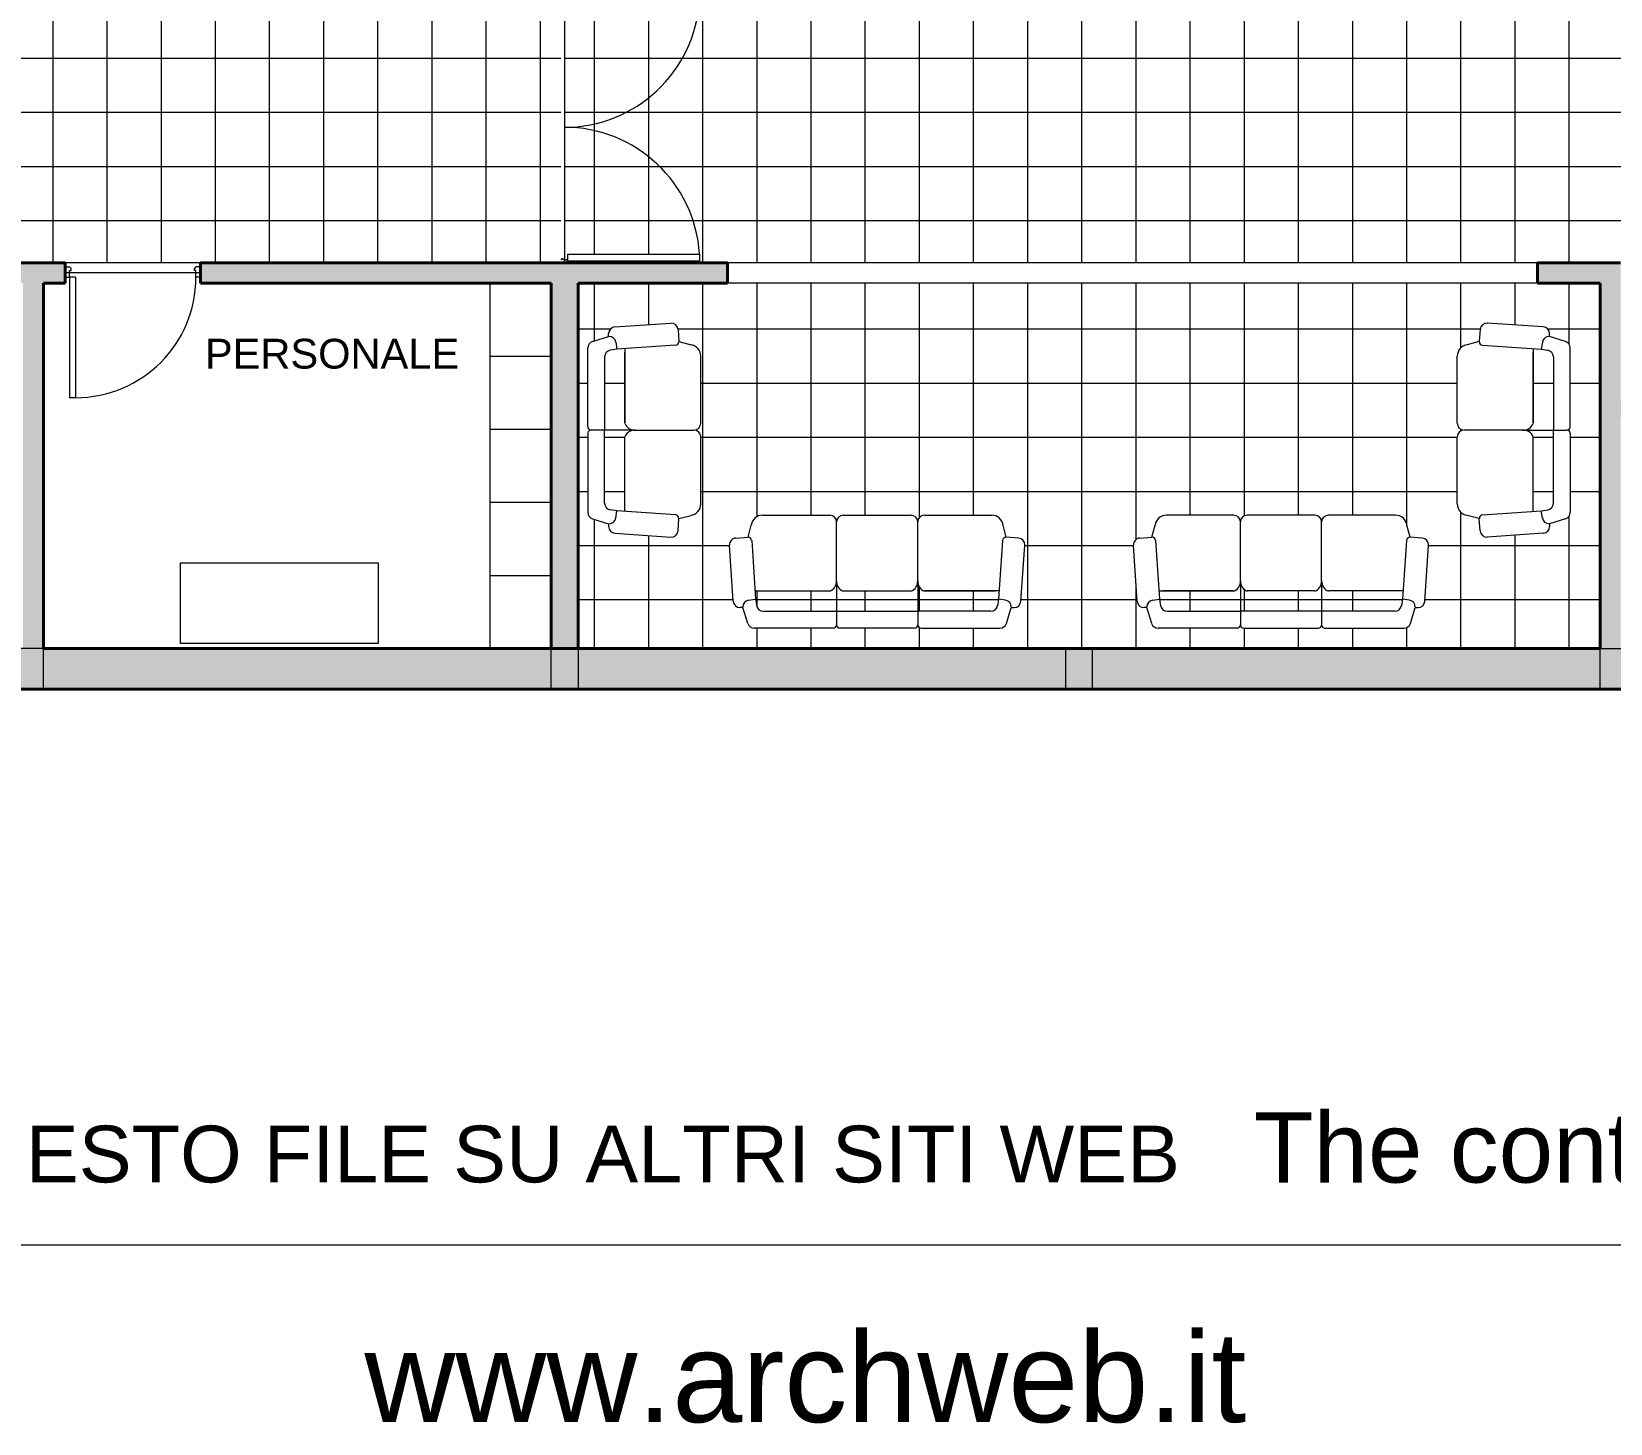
# Model space of a CAD drawing. Header units: millimetres. Extents: x 302.6 to 349.1, y 166.4 to 192.5.
# Drawn here: x 320.04 to 331.7, y 167.87 to 178.15 of the extents above; entities that cross this region are included whole.
import ezdxf

# ---------------------------------------------------------------- set-up
doc = ezdxf.new("R2010")
doc.units = ezdxf.units.MM
for name, color, linetype, lineweight in [('ARREDI attrezzature - furniture', 175, 'Continuous', 9), ('MURATURA sezioni - section wall', 7, 'Continuous', 40), ('PAVIMENTAZIONE - flooring', 250, 'Continuous', 5), ('PILASTRI struttura - structure', 7, 'Continuous', 13), ('PORTE  - doors', 252, 'Continuous', 5), ('PROIEZIONI finissime - fine lines', 251, 'Continuous', 9), ('www.archweb.it - All rights reserved', 2, 'Continuous', 5)]:
    doc.layers.add(name, color=color, linetype=linetype, lineweight=lineweight)
doc.layers.add('MURATURA tratteggi - hatch wall', color=253, linetype='Continuous', true_color=0xa1a1a1)
doc.layers.add('SCRITTE - txt', color=252, linetype='Continuous')
doc.styles.get("Standard").update_dxf_attribs({"font": 'arial.ttf'})
pattern_1 = [(90, (94.9972, 11.9578), (-0.4, 0), []), (180, (94.9972, 11.9578), (0, -0.4), [])]

msp = doc.modelspace()

# ---------------------------------------------------------------- hatches: boundary and pattern name
at = {"layer": 'MURATURA tratteggi - hatch wall'}
h = msp.add_hatch(color=256, dxfattribs=at)
h.dxf.hatch_style = 1
h.paths.add_polyline_path([(303.026, 186.835), (302.726, 186.835), (302.726, 178.747), (303.026, 178.747), (303.026, 179.797), (304.576, 179.797), (304.576, 179.947), (303.026, 179.947), (303.026, 181.947), (306.226, 181.947), (306.226, 182.097), (303.026, 182.097)])
h.paths.add_polyline_path([(304.376, 187.135), (303.026, 187.135), (303.026, 186.835), (304.376, 186.835)])
h.paths.add_polyline_path([(307.226, 187.135), (305.876, 187.135), (305.876, 186.835), (307.226, 186.835)])
h.paths.add_polyline_path([(308.539, 187.135), (307.426, 187.135), (307.426, 186.835), (308.539, 186.835)])
h.paths.add_polyline_path([(307.376, 186.835), (307.226, 186.835), (307.226, 178.747), (307.376, 178.747)])
h.paths.add_polyline_path([(314.576, 182.097), (311.351, 182.097), (311.351, 186.835), (311.201, 186.835), (311.201, 182.097), (308.376, 182.097), (308.376, 181.947), (311.201, 181.947), (311.201, 179.947), (309.651, 179.947), (309.651, 179.797), (311.201, 179.797), (311.201, 178.747), (311.351, 178.747), (311.351, 179.797), (312.901, 179.797), (312.901, 179.947), (311.351, 179.947), (311.351, 181.947), (314.576, 181.947)])
h.paths.add_polyline_path([(306.226, 178.597), (304.576, 178.597), (304.576, 179.097), (304.426, 179.097), (304.426, 178.597), (303.026, 178.597), (303.026, 178.447), (306.226, 178.447)])
h.paths.add_polyline_path([(305.026, 176.447), (304.726, 176.447), (304.726, 175.397), (302.726, 175.397), (302.726, 173.597), (303.026, 173.597), (303.026, 175.097), (304.876, 175.097), (304.876, 174.897), (305.026, 174.897), (305.026, 175.097)])
h.paths.add_polyline_path([(307.226, 173.597), (305.026, 173.597), (305.026, 173.997), (304.876, 173.997), (304.876, 173.597), (303.026, 173.597), (303.026, 173.297), (307.226, 173.297)])
h.paths.add_polyline_path([(314.426, 176.447), (306.726, 176.447), (306.726, 176.297), (311.176, 176.297), (311.176, 173.597), (311.326, 173.597), (311.326, 176.297), (314.426, 176.297)])
h.paths.add_polyline_path([(320.286, 176.447), (320.126, 176.447), (315.576, 176.447), (315.576, 176.297), (319.976, 176.297), (319.976, 173.597), (320.126, 173.597), (320.126, 176.297), (320.286, 176.297)])
h.paths.add_polyline_path([(325.18, 176.447), (321.286, 176.447), (321.286, 176.297), (323.876, 176.297), (323.876, 173.597), (324.076, 173.597), (324.076, 176.297), (325.18, 176.297)])
h.paths.add_polyline_path([(311.176, 173.597), (307.426, 173.597), (307.426, 173.297), (311.176, 173.297)])
h.paths.add_polyline_path([(315.551, 173.597), (314.426, 173.597), (314.426, 175.297), (314.426, 175.447), (314.276, 175.447), (314.276, 173.597), (311.376, 173.597), (311.376, 173.297), (315.551, 173.297)])
h.paths.add_polyline_path([(315.726, 175.447), (315.12, 175.447), (315.12, 175.297), (315.576, 175.297), (315.576, 173.597), (315.726, 173.597)])
h.paths.add_polyline_path([(319.926, 173.597), (315.751, 173.597), (315.751, 173.297), (319.926, 173.297)])
h.paths.add_polyline_path([(323.876, 173.597), (320.126, 173.597), (320.126, 173.297), (323.876, 173.297)])
h.paths.add_polyline_path([(327.676, 173.597), (324.076, 173.597), (324.076, 173.297), (327.676, 173.297)])
h.paths.add_polyline_path([(331.626, 173.597), (327.876, 173.597), (327.876, 173.297), (331.626, 173.297)])
h.paths.add_polyline_path([(336.001, 173.597), (331.826, 173.597), (331.826, 173.297), (336.001, 173.297)])
h.paths.add_polyline_path([(340.376, 173.597), (336.201, 173.597), (336.201, 173.297), (340.376, 173.297)])
h.paths.add_polyline_path([(339.225, 176.447), (332.978, 176.447), (332.978, 176.297), (336.026, 176.297), (336.026, 173.597), (336.176, 173.597), (336.176, 176.297), (339.225, 176.297)])
h.paths.add_polyline_path([(331.776, 176.447), (331.163, 176.447), (331.163, 176.297), (331.626, 176.297), (331.626, 175.447), (331.626, 173.597), (331.776, 173.597), (331.776, 175.297), (333.628, 175.297), (333.628, 175.447), (331.776, 175.447)])
h.paths.add_polyline_path([(311.176, 187.135), (310.039, 187.135), (310.039, 186.835), (311.176, 186.835)])
h.paths.add_polyline_path([(312.714, 187.135), (311.376, 187.135), (311.376, 186.835), (312.714, 186.835)])
h.paths.add_polyline_path([(315.551, 187.135), (314.214, 187.135), (314.214, 186.835), (315.551, 186.835)])
h.paths.add_polyline_path([(317.089, 187.135), (315.751, 187.135), (315.751, 186.835), (317.089, 186.835)])
h.paths.add_polyline_path([(319.926, 187.135), (318.589, 187.135), (318.589, 186.835), (319.926, 186.835)])
h.paths.add_polyline_path([(321.264, 187.135), (320.126, 187.135), (320.126, 186.835), (321.264, 186.835)])
h.paths.add_polyline_path([(323.876, 187.135), (322.764, 187.135), (322.764, 186.835), (323.876, 186.835)])
h.paths.add_polyline_path([(325.126, 187.135), (324.076, 187.135), (324.076, 186.835), (325.126, 186.835)])
h.paths.add_polyline_path([(327.676, 187.135), (326.626, 187.135), (326.626, 186.835), (327.676, 186.835)])
h.paths.add_polyline_path([(329.001, 187.135), (327.876, 187.135), (327.876, 186.835), (329.001, 186.835)])
h.paths.add_polyline_path([(336.001, 187.135), (334.664, 187.135), (334.664, 186.835), (336.001, 186.835)])
h.paths.add_polyline_path([(331.626, 187.135), (330.501, 187.135), (330.501, 186.835), (331.626, 186.835)])
h.paths.add_polyline_path([(333.164, 187.135), (331.826, 187.135), (331.826, 186.835), (333.164, 186.835)])
h.paths.add_polyline_path([(337.539, 187.135), (336.201, 187.135), (336.201, 186.835), (337.539, 186.835)])
h.paths.add_polyline_path([(340.376, 187.135), (339.039, 187.135), (339.039, 186.835), (340.376, 186.835)])
h.paths.add_polyline_path([(341.701, 187.135), (340.576, 187.135), (340.576, 186.835), (341.701, 186.835)])
h.paths.add_polyline_path([(344.326, 187.135), (343.201, 187.135), (343.201, 186.835), (344.326, 186.835)])
h.paths.add_polyline_path([(348.726, 187.135), (344.526, 187.135), (344.526, 186.835), (348.726, 186.835)])
h.paths.add_polyline_path([(349.026, 186.835), (348.726, 186.835), (348.726, 178.747), (349.026, 178.747)])
h.paths.add_polyline_path([(348.726, 178.747), (346.726, 178.747), (346.726, 178.447), (348.726, 178.447)])
h.paths.add_polyline_path([(347.026, 176.447), (346.726, 176.447), (346.726, 174.897), (346.876, 174.897), (346.876, 175.097), (348.726, 175.097), (348.726, 173.597), (349.026, 173.597), (349.026, 175.397), (347.026, 175.397)])
h.paths.add_polyline_path([(348.726, 173.597), (346.876, 173.597), (346.876, 173.997), (346.726, 173.997), (346.726, 173.597), (344.526, 173.597), (344.526, 173.297), (348.726, 173.297)])
h.paths.add_polyline_path([(344.326, 173.597), (340.576, 173.597), (340.576, 173.297), (344.326, 173.297)])
h.paths.add_polyline_path([(340.576, 176.297), (345.026, 176.297), (345.026, 176.447), (340.426, 176.447), (340.426, 175.447), (338.575, 175.447), (338.575, 175.297), (340.426, 175.297), (340.426, 173.597), (340.576, 173.597)])
h.paths.add_polyline_path([(311.176, 178.597), (309.801, 178.597), (309.801, 179.097), (309.651, 179.097), (309.651, 178.597), (308.426, 178.597), (308.426, 178.447), (311.176, 178.447)])
h.paths.add_polyline_path([(314.551, 178.597), (312.901, 178.597), (312.901, 179.097), (312.751, 179.097), (312.751, 178.597), (311.376, 178.597), (311.376, 178.447), (314.551, 178.447)])
h.paths.add_polyline_path([(315.726, 186.835), (315.576, 186.835), (315.576, 178.747), (315.726, 178.747)])
h.paths.add_polyline_path([(322.926, 182.097), (320.101, 182.097), (320.101, 186.835), (319.951, 186.835), (319.951, 182.097), (316.726, 182.097), (316.726, 181.947), (319.951, 181.947), (319.951, 179.947), (318.401, 179.947), (318.401, 179.797), (319.951, 179.797), (319.951, 178.747), (320.101, 178.747), (320.101, 179.797), (321.651, 179.797), (321.651, 179.947), (320.101, 179.947), (320.101, 181.947), (322.926, 181.947)])
h.paths.add_polyline_path([(319.926, 178.597), (318.551, 178.597), (318.551, 179.097), (318.401, 179.097), (318.401, 178.597), (316.751, 178.597), (316.751, 178.447), (319.926, 178.447)])
h.paths.add_polyline_path([(322.876, 178.597), (321.651, 178.597), (321.651, 179.097), (321.501, 179.097), (321.501, 178.597), (320.126, 178.597), (320.126, 178.447), (322.876, 178.447)])
h.paths.add_polyline_path([(324.076, 186.835), (323.926, 186.835), (323.926, 178.747), (324.076, 178.747)])
h.paths.add_polyline_path([(337.375, 175.697), (337.325, 175.697), (337.325, 175.447), (336.176, 175.447), (336.176, 175.397), (337.375, 175.397)], flags=17)
h.paths.add_polyline_path([(337.375, 174.797), (337.325, 174.797), (337.325, 174.547), (336.176, 174.547), (336.176, 174.497), (337.375, 174.497)], flags=17)
h.paths.add_polyline_path([(337.376, 173.897), (337.326, 173.897), (337.326, 173.597), (337.376, 173.597)], flags=17)
h.paths.add_polyline_path([(336.026, 175.447), (334.878, 175.447), (334.878, 175.697), (334.828, 175.697), (334.828, 175.397), (336.026, 175.397)], flags=17)
h.paths.add_polyline_path([(336.026, 174.547), (334.878, 174.547), (334.878, 174.797), (334.828, 174.797), (334.828, 174.497), (336.026, 174.497)], flags=17)
h.paths.add_polyline_path([(334.876, 173.897), (334.826, 173.897), (334.826, 173.597), (334.876, 173.597)], flags=17)
at = {"layer": 'MURATURA tratteggi - hatch wall', "true_color": 0x707070}
h = msp.add_hatch(color=8, dxfattribs=at)
h.dxf.hatch_style = 1
h.paths.add_polyline_path([(349.026, 173.297), (348.726, 173.297), (348.726, 173.597), (349.026, 173.597)], flags=17)
h.paths.add_polyline_path([(349.026, 173.297), (348.726, 173.297), (348.726, 173.597), (349.026, 173.597)], flags=17)
h.paths.add_polyline_path([(348.726, 186.835), (349.026, 186.835), (349.026, 187.135), (348.726, 187.135)])
h.paths.add_polyline_path([(344.326, 173.297), (344.526, 173.297), (344.526, 173.597), (344.326, 173.597)], flags=17)
h.paths.add_polyline_path([(344.326, 173.297), (344.526, 173.297), (344.526, 173.597), (344.326, 173.597)], flags=17)
h.paths.add_polyline_path([(348.726, 173.297), (349.026, 173.297), (349.026, 173.597), (348.726, 173.597)], flags=17)
h.paths.add_polyline_path([(348.726, 173.297), (349.026, 173.297), (349.026, 173.597), (348.726, 173.597)], flags=17)
h.paths.add_polyline_path([(302.726, 173.297), (303.026, 173.297), (303.026, 173.597), (302.726, 173.597)], flags=17)
h.paths.add_polyline_path([(302.726, 173.297), (303.026, 173.297), (303.026, 173.597), (302.726, 173.597)], flags=17)
h.paths.add_polyline_path([(307.226, 173.297), (307.426, 173.297), (307.426, 173.597), (307.226, 173.597)], flags=17)
h.paths.add_polyline_path([(307.226, 173.297), (307.426, 173.297), (307.426, 173.597), (307.226, 173.597)], flags=17)
h.paths.add_polyline_path([(311.176, 173.297), (311.376, 173.297), (311.376, 173.597), (311.176, 173.597)], flags=17)
h.paths.add_polyline_path([(315.551, 173.297), (315.751, 173.297), (315.751, 173.597), (315.551, 173.597)])
h.paths.add_polyline_path([(311.176, 173.297), (311.376, 173.297), (311.376, 173.597), (311.176, 173.597)], flags=17)
h.paths.add_polyline_path([(319.926, 173.297), (320.126, 173.297), (320.126, 173.597), (319.926, 173.597)])
h.paths.add_polyline_path([(324.076, 173.297), (323.876, 173.297), (323.876, 173.597), (324.076, 173.597)])
h.paths.add_polyline_path([(336.201, 173.297), (336.001, 173.297), (336.001, 173.597), (336.201, 173.597)])
h.paths.add_polyline_path([(340.576, 173.297), (340.376, 173.297), (340.376, 173.597), (340.576, 173.597)])
h.paths.add_polyline_path([(331.826, 173.297), (331.626, 173.297), (331.626, 173.597), (331.826, 173.597)])
h.paths.add_polyline_path([(327.676, 173.297), (327.876, 173.297), (327.876, 173.597), (327.676, 173.597)])
h.paths.add_polyline_path([(324.076, 186.835), (323.876, 186.835), (323.876, 187.135), (324.076, 187.135)])
h.paths.add_polyline_path([(320.126, 186.835), (319.926, 186.835), (319.926, 187.135), (320.126, 187.135)])
h.paths.add_polyline_path([(324.076, 178.447), (323.876, 178.447), (323.876, 178.747), (324.076, 178.747)])
h.paths.add_polyline_path([(320.126, 178.447), (319.926, 178.447), (319.926, 178.747), (320.126, 178.747)])
h.paths.add_polyline_path([(315.751, 186.835), (315.551, 186.835), (315.551, 187.135), (315.751, 187.135)])
h.paths.add_polyline_path([(315.751, 178.447), (315.551, 178.447), (315.551, 178.747), (315.751, 178.747)])
h.paths.add_polyline_path([(303.026, 186.835), (302.726, 186.835), (302.726, 187.135), (303.026, 187.135)])
h.paths.add_polyline_path([(303.026, 178.447), (302.726, 178.447), (302.726, 178.747), (303.026, 178.747)])
h.paths.add_polyline_path([(311.376, 186.835), (311.176, 186.835), (311.176, 187.135), (311.376, 187.135)])
h.paths.add_polyline_path([(307.426, 186.835), (307.226, 186.835), (307.226, 187.135), (307.426, 187.135)])
h.paths.add_polyline_path([(311.376, 178.447), (311.176, 178.447), (311.176, 178.747), (311.376, 178.747)])
h.paths.add_polyline_path([(307.426, 178.447), (307.226, 178.447), (307.226, 178.747), (307.426, 178.747)])
h.paths.add_polyline_path([(327.676, 186.835), (327.876, 186.835), (327.876, 187.135), (327.676, 187.135)])
h.paths.add_polyline_path([(331.626, 186.835), (331.826, 186.835), (331.826, 187.135), (331.626, 187.135)])
h.paths.add_polyline_path([(327.676, 178.447), (327.876, 178.447), (327.876, 178.747), (327.676, 178.747)])
h.paths.add_polyline_path([(331.626, 178.447), (331.826, 178.447), (331.826, 178.747), (331.626, 178.747)])
h.paths.add_polyline_path([(336.001, 186.835), (336.201, 186.835), (336.201, 187.135), (336.001, 187.135)])
h.paths.add_polyline_path([(336.001, 178.447), (336.201, 178.447), (336.201, 178.747), (336.001, 178.747)])
h.paths.add_polyline_path([(348.726, 178.447), (349.026, 178.447), (349.026, 178.747), (348.726, 178.747)])
h.paths.add_polyline_path([(340.376, 186.835), (340.576, 186.835), (340.576, 187.135), (340.376, 187.135)])
h.paths.add_polyline_path([(344.326, 186.835), (344.526, 186.835), (344.526, 187.135), (344.326, 187.135)])
h.paths.add_polyline_path([(340.376, 178.447), (340.576, 178.447), (340.576, 178.747), (340.376, 178.747)])
h.paths.add_polyline_path([(344.326, 178.447), (344.526, 178.447), (344.526, 178.747), (344.326, 178.747)])
at = {"layer": 'PAVIMENTAZIONE - flooring'}
h = msp.add_hatch(dxfattribs=at)
h.set_pattern_fill('_USER', color=256, scale=0.4, angle=90, style=0, double=1, pattern_type=0)
h.set_pattern_definition(pattern_1)
h.paths.add_polyline_path([(323.949, 178.447), (305.026, 178.447), (305.026, 176.447), (305.905, 176.447, -0.403471), (306.66, 177.175), (306.698, 177.175), (306.698, 176.447), (323.949, 176.447)])
h.paths.add_polyline_path([(306.66, 177.175, 0.403471), (305.905, 176.447), (306.66, 176.447)], flags=17)
h = msp.add_hatch(dxfattribs=at)
h.set_pattern_fill('_USER', color=256, scale=0.4, angle=90, style=0, double=1, pattern_type=0)
h.set_pattern_definition(pattern_1)
h.paths.add_polyline_path([(346.726, 178.447), (323.997, 178.447), (323.997, 178.433), (324.973, 178.433), (324.973, 178.384, -0.394387), (323.976, 177.447), (323.976, 177.447, -0.394387), (324.973, 176.511), (324.973, 176.462), (323.997, 176.462), (323.997, 176.447), (345.055, 176.447), (345.055, 177.175), (345.092, 177.175, -0.403471), (345.848, 176.447), (346.726, 176.447)])
h.paths.add_polyline_path([(324.973, 178.384), (323.997, 178.384), (323.997, 178.427), (323.976, 178.427), (323.976, 177.447, 0.394387)], flags=17)
h.paths.add_polyline_path([(323.976, 177.447), (323.976, 176.468), (323.997, 176.468), (323.997, 176.511), (324.973, 176.511, 0.394387)], flags=17)
h.paths.add_polyline_path([(345.092, 177.175), (345.092, 176.447), (345.848, 176.447, 0.403471)], flags=17)
h = msp.add_hatch(dxfattribs=at)
h.set_pattern_fill('_USER', color=256, scale=0.4, angle=90, style=0, double=1, pattern_type=0)
h.set_pattern_definition(pattern_1)
h.paths.add_polyline_path([(331.626, 175.447), (331.626, 176.297), (331.163, 176.297), (325.18, 176.297), (324.076, 176.297), (324.076, 173.597), (331.626, 173.597)])
h.paths.add_polyline_path([(327.215, 174.509), (327.238, 174.419), (327.328, 174.413, -0.414214), (327.375, 174.359), (327.347, 173.947, -0.394867), (327.297, 173.9), (327.276, 173.9), (327.24, 173.782, -0.33005), (327.192, 173.747), (326.61, 173.747, -0.414214), (326.585, 173.772, -0.414214), (326.56, 173.747), (326.01, 173.747, -0.414214), (325.985, 173.772, -0.414214), (325.96, 173.747), (325.377, 173.747, -0.33005), (325.329, 173.782), (325.293, 173.9), (325.272, 173.9, -0.394867), (325.222, 173.947), (325.194, 174.359, -0.414214), (325.241, 174.413), (325.331, 174.419), (325.354, 174.509, -0.372588), (325.439, 174.582), (325.935, 174.582, -0.414214), (325.985, 174.532, -0.414214), (326.035, 174.582), (326.535, 174.582, -0.414214), (326.585, 174.532, -0.414214), (326.635, 174.582), (327.131, 174.582, -0.372588)], flags=16)
h.paths.add_polyline_path([(328.422, 174.582), (328.918, 174.582, -0.414214), (328.968, 174.532, -0.414214), (329.018, 174.582), (329.518, 174.582, -0.414214), (329.568, 174.532, -0.414214), (329.618, 174.582), (330.114, 174.582, -0.372588), (330.198, 174.509), (330.222, 174.419), (330.312, 174.413, -0.414214), (330.358, 174.359), (330.331, 173.947, -0.394867), (330.281, 173.9), (330.26, 173.9), (330.224, 173.782, -0.33005), (330.176, 173.747), (329.593, 173.747, -0.414214), (329.568, 173.772, -0.414214), (329.543, 173.747), (328.993, 173.747, -0.414214), (328.968, 173.772, -0.414214), (328.943, 173.747), (328.36, 173.747, -0.33005), (328.313, 173.782), (328.277, 173.9), (328.255, 173.9, -0.394867), (328.205, 173.947), (328.178, 174.359, -0.414214), (328.224, 174.413), (328.315, 174.419), (328.338, 174.509, -0.372588)], flags=16)
h.paths.add_polyline_path([(327.182, 173.961), (327.174, 173.913, -0.366122), (327.125, 173.872), (326.585, 173.872), (325.444, 173.872, -0.366122), (325.395, 173.913), (325.387, 173.961), (325.383, 174.022), (325.935, 174.022, 0.302776), (325.985, 174.09, -0.020175), (325.985, 174.097, -0.020175), (325.985, 174.09, 0.302776), (326.035, 174.022), (326.535, 174.022, 0.302776), (326.585, 174.09, -0.020175), (326.585, 174.097, -0.020175), (326.585, 174.09, 0.302776), (326.635, 174.022), (327.186, 174.022)], flags=0)
h.paths.add_polyline_path([(328.366, 174.022), (328.918, 174.022, 0.302776), (328.968, 174.09, -0.020175), (328.968, 174.097, -0.020175), (328.968, 174.09, 0.302776), (329.018, 174.022), (329.518, 174.022, 0.302776), (329.568, 174.09, -0.020175), (329.568, 174.097, -0.020175), (329.568, 174.09, 0.302776), (329.618, 174.022), (330.17, 174.022), (330.166, 173.961), (330.158, 173.913, -0.366122), (330.108, 173.872), (328.968, 173.872), (328.428, 173.872, -0.366122), (328.379, 173.913), (328.371, 173.961)], flags=0)
h.paths.add_polyline_path([(324.982, 175.261, -0.414214), (324.932, 175.211, -0.414214), (324.982, 175.161), (324.982, 174.665, -0.372588), (324.91, 174.58), (324.82, 174.557), (324.814, 174.467, -0.414214), (324.76, 174.42), (324.348, 174.448, -0.394867), (324.301, 174.498), (324.301, 174.519), (324.183, 174.555, -0.33005), (324.147, 174.603), (324.147, 175.186, -0.414214), (324.172, 175.211, -0.414214), (324.147, 175.236), (324.147, 175.818, -0.33005), (324.183, 175.866), (324.301, 175.902), (324.301, 175.923, -0.394867), (324.348, 175.973), (324.76, 176.001, -0.414214), (324.814, 175.954), (324.82, 175.864), (324.91, 175.841, -0.372588), (324.982, 175.757)], flags=16)
h.paths.add_polyline_path([(324.497, 175.211, -0.020175), (324.491, 175.211, 0.302776), (324.422, 175.161), (324.422, 174.609), (324.362, 174.613), (324.314, 174.621, -0.366122), (324.272, 174.67), (324.272, 175.211), (324.272, 175.751, -0.366122), (324.314, 175.8), (324.362, 175.808), (324.422, 175.812), (324.422, 175.261, 0.302776), (324.491, 175.211, -0.020175)], flags=0)
h.paths.add_polyline_path([(330.57, 175.757, -0.372588), (330.643, 175.841), (330.733, 175.864), (330.739, 175.954, -0.414214), (330.792, 176.001), (331.205, 175.973, -0.394867), (331.252, 175.923), (331.252, 175.902), (331.37, 175.866, -0.33005), (331.405, 175.818), (331.405, 175.236, -0.414214), (331.38, 175.211, -0.414214), (331.405, 175.186), (331.405, 174.603, -0.33005), (331.37, 174.555), (331.252, 174.519), (331.252, 174.498, -0.394867), (331.205, 174.448), (330.792, 174.42, -0.414214), (330.739, 174.467), (330.733, 174.557), (330.643, 174.58, -0.372588), (330.57, 174.665), (330.57, 175.161, -0.414214), (330.62, 175.211, -0.414214), (330.57, 175.261)], flags=16)
h.paths.add_polyline_path([(331.055, 175.211, -0.020175), (331.061, 175.211, 0.302776), (331.13, 175.261), (331.13, 175.812), (331.191, 175.808), (331.239, 175.8, -0.366122), (331.28, 175.751), (331.28, 175.211), (331.28, 174.67, -0.366122), (331.239, 174.621), (331.191, 174.613), (331.13, 174.609), (331.13, 175.161, 0.302776), (331.061, 175.211, -0.020175)], flags=0)

# ---------------------------------------------------------------- linework, layer by layer
at = {"layer": 'ARREDI attrezzature - furniture', "ltscale": 0.5}
for p, q in [((323.426, 173.597), (323.426, 176.297)), ((323.426, 175.757), (323.876, 175.757)), ((323.426, 175.217), (323.876, 175.217)), ((323.426, 174.677), (323.876, 174.677)), ((321.14, 174.23), (322.599, 174.23)), ((321.14, 173.633), (321.14, 174.23)), ((322.599, 174.23), (322.599, 173.633)), ((323.426, 174.137), (323.876, 174.137)), ((322.599, 173.633), (321.14, 173.633))]:
    msp.add_line(p, q, dxfattribs=at)
at = {"layer": 'ARREDI attrezzature - furniture'}
for p, q in [((324.348, 175.973), (324.76, 176.001)), ((331.205, 175.973), (330.792, 176.001)), ((324.183, 175.866), (324.301, 175.902)), ((324.301, 175.902), (324.301, 175.923)), ((324.814, 175.954), (324.82, 175.864)), ((330.739, 175.954), (330.733, 175.864)), ((331.252, 175.902), (331.252, 175.923)), ((331.37, 175.866), (331.252, 175.902)), ((324.147, 175.236), (324.147, 175.818)), ((324.362, 175.808), (324.314, 175.8)), ((324.354, 175.86), (324.362, 175.808)), ((324.796, 175.837), (324.362, 175.808)), ((330.756, 175.837), (331.191, 175.808)), ((331.199, 175.86), (331.191, 175.808)), ((331.191, 175.808), (331.239, 175.8)), ((331.405, 175.236), (331.405, 175.818)), ((324.272, 175.751), (324.272, 175.211)), ((331.28, 175.751), (331.28, 175.211)), ((324.147, 175.186), (324.147, 174.603)), ((324.497, 175.211), (324.172, 175.211)), ((324.497, 175.211), (324.172, 175.211)), ((324.272, 174.67), (324.272, 175.211)), ((331.055, 175.211), (331.38, 175.211)), ((331.055, 175.211), (331.38, 175.211)), ((331.28, 174.67), (331.28, 175.211)), ((331.405, 175.186), (331.405, 174.603)), ((324.362, 174.613), (324.314, 174.621)), ((324.354, 174.561), (324.362, 174.613)), ((324.796, 174.584), (324.362, 174.613)), ((330.756, 174.584), (331.191, 174.613)), ((331.191, 174.613), (331.239, 174.621)), ((331.199, 174.561), (331.191, 174.613)), ((324.183, 174.555), (324.301, 174.519)), ((324.301, 174.519), (324.301, 174.498)), ((324.814, 174.467), (324.82, 174.557)), ((330.739, 174.467), (330.733, 174.557)), ((331.37, 174.555), (331.252, 174.519)), ((331.252, 174.519), (331.252, 174.498)), ((324.348, 174.448), (324.76, 174.42)), ((325.222, 173.947), (325.194, 174.359)), ((325.241, 174.413), (325.331, 174.419)), ((325.358, 174.395), (325.387, 173.961)), ((327.211, 174.395), (327.182, 173.961)), ((327.328, 174.413), (327.238, 174.419)), ((327.347, 173.947), (327.375, 174.359)), ((328.205, 173.947), (328.178, 174.359)), ((328.224, 174.413), (328.315, 174.419)), ((328.342, 174.395), (328.371, 173.961)), ((330.195, 174.395), (330.166, 173.961)), ((330.312, 174.413), (330.221, 174.419)), ((330.331, 173.947), (330.358, 174.359)), ((331.205, 174.448), (330.792, 174.42)), ((325.985, 174.097), (325.985, 173.772)), ((325.985, 174.097), (325.985, 173.772)), ((326.585, 174.097), (326.585, 173.772)), ((326.585, 174.097), (326.585, 173.772)), ((328.968, 174.097), (328.968, 173.772)), ((328.968, 174.097), (328.968, 173.772)), ((329.568, 174.097), (329.568, 173.772)), ((329.568, 174.097), (329.568, 173.772)), ((325.293, 173.9), (325.272, 173.9)), ((325.329, 173.782), (325.293, 173.9)), ((325.335, 173.953), (325.387, 173.961)), ((325.387, 173.961), (325.395, 173.913)), ((327.182, 173.961), (327.174, 173.913)), ((327.234, 173.953), (327.182, 173.961)), ((327.24, 173.782), (327.276, 173.9)), ((327.276, 173.9), (327.297, 173.9)), ((328.277, 173.9), (328.255, 173.9)), ((328.313, 173.782), (328.277, 173.9)), ((328.319, 173.953), (328.371, 173.961)), ((328.371, 173.961), (328.379, 173.913)), ((330.166, 173.961), (330.158, 173.913)), ((330.217, 173.953), (330.166, 173.961)), ((330.224, 173.782), (330.26, 173.9)), ((330.26, 173.9), (330.281, 173.9)), ((325.444, 173.872), (326.585, 173.872)), ((327.125, 173.872), (326.585, 173.872)), ((328.428, 173.872), (328.968, 173.872)), ((330.108, 173.872), (328.968, 173.872)), ((325.96, 173.747), (325.377, 173.747)), ((326.56, 173.747), (326.01, 173.747)), ((326.61, 173.747), (327.192, 173.747)), ((328.943, 173.747), (328.36, 173.747)), ((328.993, 173.747), (329.543, 173.747)), ((329.593, 173.747), (330.176, 173.747))]:
    msp.add_line(p, q, dxfattribs=at)
at = {"layer": 'ARREDI attrezzature - furniture', "lineweight": 20}
for p, q in [((324.422, 175.812), (324.422, 175.261)), ((324.422, 175.261), (324.422, 175.786)), ((324.82, 175.864), (324.91, 175.841)), ((324.982, 175.261), (324.982, 175.757)), ((330.57, 175.261), (330.57, 175.757)), ((330.733, 175.864), (330.643, 175.841)), ((331.13, 175.812), (331.13, 175.261)), ((331.13, 175.261), (331.13, 175.786)), ((324.497, 175.211), (324.932, 175.211)), ((331.055, 175.211), (330.62, 175.211)), ((324.422, 174.609), (324.422, 175.161)), ((324.982, 174.665), (324.982, 175.161)), ((330.57, 174.665), (330.57, 175.161)), ((331.13, 174.609), (331.13, 175.161)), ((324.82, 174.557), (324.91, 174.58)), ((325.331, 174.419), (325.354, 174.509)), ((325.439, 174.582), (325.935, 174.582)), ((325.985, 174.097), (325.985, 174.532)), ((326.035, 174.582), (326.535, 174.582)), ((326.585, 174.097), (326.585, 174.532)), ((326.635, 174.582), (327.131, 174.582)), ((327.238, 174.419), (327.215, 174.509)), ((328.315, 174.419), (328.338, 174.509)), ((328.918, 174.582), (328.422, 174.582)), ((328.968, 174.097), (328.968, 174.532)), ((329.518, 174.582), (329.018, 174.582)), ((329.568, 174.097), (329.568, 174.532)), ((330.114, 174.582), (329.618, 174.582)), ((330.222, 174.419), (330.198, 174.509)), ((330.733, 174.557), (330.643, 174.58)), ((325.383, 174.022), (325.935, 174.022)), ((326.035, 174.022), (326.535, 174.022)), ((326.635, 174.022), (327.16, 174.022)), ((327.186, 174.022), (326.635, 174.022)), ((328.366, 174.022), (328.918, 174.022)), ((328.918, 174.022), (328.393, 174.022)), ((329.518, 174.022), (329.018, 174.022)), ((330.17, 174.022), (329.618, 174.022))]:
    msp.add_line(p, q, dxfattribs=at)
at = {"layer": 'ARREDI attrezzature - furniture', "linetype": 'Continuous'}
msp.add_line((322.469, 173.597), (321.871, 173.597), dxfattribs=at)
at = {"layer": 'ARREDI attrezzature - furniture'}
for centre, radius, start, end in [((324.764, 175.951), 0.05, 3.8102, 93.8102), ((330.789, 175.951), 0.05, 86.1898, 176.1898), ((324.351, 175.923), 0.05, 93.8102, 180), ((324.305, 175.852), 0.05, 8.8998, 90), ((331.248, 175.852), 0.05, 90, 171.1002), ((331.202, 175.923), 0.05, 0, 86.1898), ((324.197, 175.818), 0.05, 106.9381, 180), ((324.322, 175.751), 0.05, 99.5649, 180), ((324.795, 175.862), 0.025, 273.8102, 3.8102), ((330.758, 175.862), 0.025, 176.1898, 266.1898), ((331.23, 175.751), 0.05, 360, 80.4351), ((331.355, 175.818), 0.05, 360, 73.0619), ((324.172, 175.236), 0.025, 180, 270), ((324.172, 175.186), 0.025, 90, 180), ((331.38, 175.236), 0.025, 270, 0), ((331.38, 175.186), 0.025, 0, 90), ((324.197, 174.603), 0.05, 180, 253.0619), ((324.322, 174.67), 0.05, 180, 260.4351), ((331.23, 174.67), 0.05, 279.5649, 0), ((331.355, 174.603), 0.05, 286.9381, 0), ((324.351, 174.498), 0.05, 180, 266.1898), ((324.305, 174.569), 0.05, 270, 351.1002), ((324.795, 174.559), 0.025, 356.1898, 86.1898), ((330.758, 174.559), 0.025, 93.8102, 183.8102), ((331.248, 174.569), 0.05, 188.8998, 270), ((331.202, 174.498), 0.05, 273.8102, 0), ((324.764, 174.47), 0.05, 266.1898, 356.1898), ((325.244, 174.363), 0.05, 93.8102, 183.8102), ((325.333, 174.394), 0.025, 3.8102, 93.8102), ((327.236, 174.394), 0.025, 86.1898, 176.1898), ((327.325, 174.363), 0.05, 356.1898, 86.1898), ((328.228, 174.363), 0.05, 93.8102, 183.8102), ((328.317, 174.394), 0.025, 3.8102, 93.8102), ((330.22, 174.394), 0.025, 86.1898, 176.1898), ((330.308, 174.363), 0.05, 356.1898, 86.1898), ((330.789, 174.47), 0.05, 183.8102, 273.8102), ((325.272, 173.95), 0.05, 183.8102, 270), ((325.343, 173.904), 0.05, 98.8998, 180), ((325.444, 173.922), 0.05, 189.5649, 270), ((327.125, 173.922), 0.05, 270, 350.4351), ((327.226, 173.904), 0.05, 0, 81.1002), ((327.297, 173.95), 0.05, 270, 356.1898), ((328.255, 173.95), 0.05, 183.8102, 270), ((328.327, 173.904), 0.05, 98.8998, 180), ((328.428, 173.922), 0.05, 189.5649, 270), ((330.108, 173.922), 0.05, 270, 350.4351), ((330.21, 173.904), 0.05, 0, 81.1002), ((330.281, 173.95), 0.05, 270, 356.1898), ((325.377, 173.797), 0.05, 196.9381, 270), ((325.96, 173.772), 0.025, 270, 0), ((326.01, 173.772), 0.025, 180, 270), ((326.56, 173.772), 0.025, 270, 0), ((326.61, 173.772), 0.025, 180, 270), ((327.192, 173.797), 0.05, 270, 343.0619), ((328.36, 173.797), 0.05, 196.9381, 270), ((328.943, 173.772), 0.025, 270, 0), ((328.993, 173.772), 0.025, 180, 270), ((329.543, 173.772), 0.025, 270, 0), ((329.593, 173.772), 0.025, 180, 270), ((330.176, 173.797), 0.05, 270, 343.0619)]:
    msp.add_arc(centre, radius, start, end, dxfattribs=at)
at = {"layer": 'ARREDI attrezzature - furniture', "lineweight": 20}
for centre, radius, start, end in [((324.897, 175.757), 0.085, 360, 81.7393), ((330.655, 175.757), 0.085, 98.2607, 180), ((324.494, 175.287), 0.0767, 200.3083, 272.3116), ((324.494, 175.287), 0.0767, 200.3083, 272.3116), ((324.494, 175.134), 0.0767, 87.6884, 159.6917), ((324.932, 175.261), 0.05, 270, 0), ((324.932, 175.161), 0.05, 360, 90), ((330.62, 175.261), 0.05, 180, 270), ((330.62, 175.161), 0.05, 90, 180), ((331.058, 175.287), 0.0767, 267.6884, 339.6917), ((331.058, 175.287), 0.0767, 267.6884, 339.6917), ((331.058, 175.134), 0.0767, 20.3083, 92.3116), ((324.897, 174.665), 0.085, 278.2607, 0), ((330.655, 174.665), 0.085, 180, 261.7393), ((325.439, 174.497), 0.085, 90, 171.7393), ((325.935, 174.532), 0.05, 0, 90), ((326.035, 174.532), 0.05, 90, 180), ((326.535, 174.532), 0.05, 0, 90), ((326.635, 174.532), 0.05, 90, 180), ((327.131, 174.497), 0.085, 8.2607, 90), ((328.422, 174.497), 0.085, 90, 171.7393), ((328.918, 174.532), 0.05, 0, 90), ((329.018, 174.532), 0.05, 90, 180), ((329.518, 174.532), 0.05, 0, 90), ((329.618, 174.532), 0.05, 90, 180), ((330.114, 174.497), 0.085, 8.2607, 90), ((325.908, 174.093), 0.0767, 290.3083, 2.3116), ((326.061, 174.093), 0.0767, 177.6884, 249.6917), ((326.508, 174.093), 0.0767, 290.3083, 2.3116), ((326.661, 174.093), 0.0767, 177.6884, 249.6917), ((326.661, 174.093), 0.0767, 177.6884, 249.6917), ((328.892, 174.093), 0.0767, 290.3083, 2.3116), ((328.892, 174.093), 0.0767, 290.3083, 2.3116), ((329.045, 174.093), 0.0767, 177.6884, 249.6917), ((329.492, 174.093), 0.0767, 290.3083, 2.3116), ((329.645, 174.093), 0.0767, 177.6884, 249.6917)]:
    msp.add_arc(centre, radius, start, end, dxfattribs=at)
at = {"layer": 'MURATURA sezioni - section wall'}
for p, q in [((315.576, 176.447), (320.126, 176.447)), ((320.286, 176.447), (320.126, 176.447)), ((320.286, 176.447), (320.286, 176.297)), ((325.18, 176.447), (321.286, 176.447)), ((321.286, 176.297), (321.286, 176.447)), ((325.18, 176.447), (325.18, 176.297)), ((331.776, 176.447), (331.163, 176.447)), ((331.163, 176.447), (331.163, 176.297)), ((320.126, 173.597), (320.126, 176.297)), ((320.286, 176.297), (320.126, 176.297)), ((323.876, 176.297), (321.286, 176.297)), ((323.876, 173.597), (323.876, 176.297)), ((325.18, 176.297), (324.076, 176.297)), ((324.076, 173.597), (324.076, 176.297)), ((331.626, 176.297), (331.163, 176.297)), ((331.626, 175.447), (331.626, 176.297)), ((331.626, 175.447), (331.626, 173.597)), ((320.126, 173.597), (331.626, 173.597)), ((302.726, 173.297), (349.026, 173.297)), ((349.026, 173.297), (302.726, 173.297))]:
    msp.add_line(p, q, dxfattribs=at)
at = {"layer": 'PAVIMENTAZIONE - flooring'}
for p, q in [((323.976, 178.447), (323.976, 176.447)), ((321.286, 176.447), (320.286, 176.447)), ((321.286, 176.372), (320.286, 176.372)), ((331.163, 176.447), (325.18, 176.447)), ((331.163, 176.297), (325.18, 176.297))]:
    msp.add_line(p, q, dxfattribs=at)
at = {"layer": 'PILASTRI struttura - structure'}
for points in [[(319.926, 173.297), (320.126, 173.297), (320.126, 173.597), (319.926, 173.597)], [(324.076, 173.297), (323.876, 173.297), (323.876, 173.597), (324.076, 173.597)], [(327.676, 173.297), (327.876, 173.297), (327.876, 173.597), (327.676, 173.597)], [(331.826, 173.297), (331.626, 173.297), (331.626, 173.597), (331.826, 173.597)]]:
    msp.add_lwpolyline(points, close=True, dxfattribs=at)
at = {"layer": 'PORTE  - doors', "color": 2}
for p, q in [((323.949, 176.468), (323.956, 176.475)), ((323.966, 176.475), (323.956, 176.475)), ((323.966, 176.468), (323.966, 176.475)), ((323.997, 176.468), (323.966, 176.468)), ((323.997, 176.511), (323.997, 176.462)), ((323.997, 176.511), (324.973, 176.511)), ((323.997, 176.447), (323.997, 176.468)), ((323.997, 176.462), (324.973, 176.462)), ((324.973, 176.511), (324.973, 176.462)), ((320.286, 176.416), (320.32, 176.416)), ((320.286, 176.339), (320.32, 176.339)), ((320.32, 176.416), (320.331, 176.405)), ((320.32, 176.389), (320.331, 176.389)), ((320.32, 176.339), (320.32, 176.389)), ((320.364, 176.339), (320.32, 176.339)), ((320.32, 176.339), (320.32, 175.45)), ((320.331, 176.389), (320.331, 176.405)), ((320.364, 176.339), (320.364, 175.45)), ((321.253, 176.416), (321.242, 176.405)), ((321.242, 176.389), (321.242, 176.405)), ((321.253, 176.389), (321.242, 176.389)), ((321.286, 176.416), (321.253, 176.416)), ((321.253, 176.339), (321.253, 176.389)), ((321.286, 176.339), (321.253, 176.339)), ((320.364, 175.45), (320.32, 175.45))]:
    msp.add_line(p, q, dxfattribs=at)
at = {"layer": 'PROIEZIONI finissime - fine lines'}
for centre, radius, start, end in [((323.973, 178.449), 1.002, 269.9798, 356.2793), ((323.973, 176.446), 1.002, 3.7207, 90.0202), ((320.364, 176.339), 0.889, 270, 0)]:
    msp.add_arc(centre, radius, start, end, dxfattribs=at)
at = {"layer": 'www.archweb.it - All rights reserved', "color": 253}
msp.add_line((302.772, 169.191), (349.108, 169.191), dxfattribs=at)

# ---------------------------------------------------------------- texts
at = {"layer": 'SCRITTE - txt'}
msp.add_text('PERSONALE', height=0.22, dxfattribs=at).set_placement((321.319, 175.665))
at = {"layer": 'www.archweb.it - All rights reserved', "color": 1}
msp.add_text('The contents of this file cannot be published on other websites', height=0.51808, dxfattribs=at).set_placement((329.066, 169.652))
at = {"layer": 'www.archweb.it - All rights reserved', "color": 7}
msp.add_text("E' SEVERAMENTE VIETATO PUBBLICARE I CONTENUTI DI QUESTO FILE SU ALTRI SITI WEB", height=0.41924, dxfattribs=at).set_placement((302.672, 169.653))
at = {"layer": 'www.archweb.it - All rights reserved'}
msp.add_text('www.archweb.it', height=0.66598, dxfattribs=at).set_placement((322.498, 167.882))

doc.saveas('drawing.dxf')
